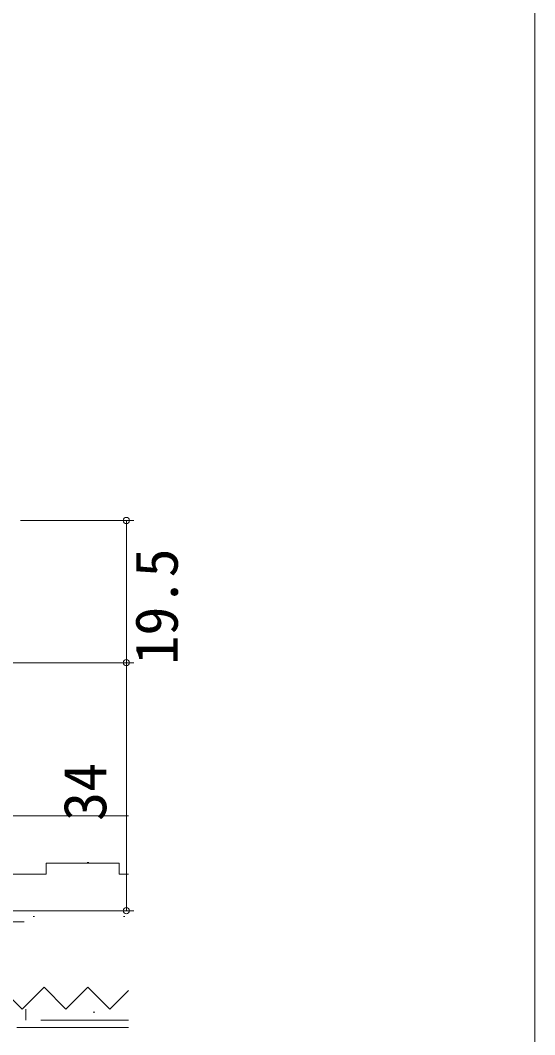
# Model space of a CAD drawing. Units: millimetres, scale not verified. Extents: x -495 to 495, y -800 to 801.
# Drawn here: x 424.5 to 495, y -614 to -474.9 of the extents above; entities that cross this region are included whole.
import ezdxf
from ezdxf.enums import TextEntityAlignment as Align

# ---------------------------------------------------------------- set-up
doc = ezdxf.new("R2010")
doc.units = ezdxf.units.MM
doc.header["$LTSCALE"] = 4
doc.linetypes.add('DASHED3', pattern=[4, 3, -1])
for name, color, linetype, lineweight in [('0-0_0', 7, 'Continuous', 9), ('0-2_YKK_ZWAK', 3, 'Continuous', 9), ('0-6_YKK_D', 6, 'Continuous', 9)]:
    doc.layers.add(name, color=color, linetype=linetype, lineweight=lineweight)
doc.styles.add('ＭＳ ゴシック', font='')
doc.styles.get('ＭＳ ゴシック').set_extended_font_data('MS Gothic')

msp = doc.modelspace()

# ---------------------------------------------------------------- linework, layer by layer
at = {"layer": '0-0_0'}
msp.add_line((495, 760), (495, -800), dxfattribs=at)
at = {"layer": '0-2_YKK_ZWAK'}
for p, q in [((439.332, -583.987), (418.059, -583.987)), ((438.059, -590.487), (428.059, -590.487)), ((433.696, -590.361), (433.896, -590.361)), ((438.059, -591.987), (438.059, -590.487)), ((438.059, -591.987), (439.332, -591.987)), ((426.279, -597.778), (426.479, -597.778)), ((438.641, -597.778), (438.841, -597.778)), ((436.778, -610.485), (439.332, -607.931)), ((434.512, -610.9), (434.712, -610.9)), ((439.332, -612.987), (424.054, -612.987))]:
    msp.add_line(p, q, dxfattribs=at)
at = {"layer": '0-2_YKK_ZWAK', "linetype": 'DASHED3'}
for p, q in [((409.281, -610.485), (425.281, -610.485)), ((425.281, -611.985), (425.281, -610.485)), ((439.332, -611.985), (425.281, -611.985))]:
    msp.add_line(p, q, dxfattribs=at)
at = {"layer": '0-2_YKK_ZWAK'}
for points in [[(418.059, -591.987), (428.059, -591.987), (428.059, -590.487)], [(418.778, -610.485), (421.778, -607.485), (424.778, -610.485)], [(424.778, -610.485), (427.778, -607.485), (430.778, -610.485)], [(430.778, -610.485), (433.778, -607.485), (436.778, -610.485)]]:
    msp.add_lwpolyline(points, dxfattribs=at)
at = {"layer": '0-6_YKK_D'}
for p, q in [((424.555, -543.488), (440.058, -543.488)), ((439.058, -562.987), (439.058, -543.488)), ((409.558, -562.987), (440.058, -562.987)), ((409.558, -562.987), (440.058, -562.987)), ((439.058, -562.987), (439.058, -596.987)), ((394.758, -596.987), (440.058, -596.987)), ((395.758, -598.487), (425.058, -598.487))]:
    msp.add_line(p, q, dxfattribs=at)
for centre in [(439.058, -543.488), (439.058, -562.987), (439.058, -562.987), (439.058, -596.987)]:
    msp.add_circle(centre, 0.425, dxfattribs=at)

# ---------------------------------------------------------------- texts
at = {"layer": '0-6_YKK_D', "style": 'ＭＳ ゴシック'}
for s, p in [('19.5', (447.858, -563.264)), ('34', (438.058, -584.68))]:
    msp.add_text(s, height=5.865, rotation=90, dxfattribs=at).set_placement(p, align=Align.BOTTOM_LEFT)

doc.saveas('drawing.dxf')
